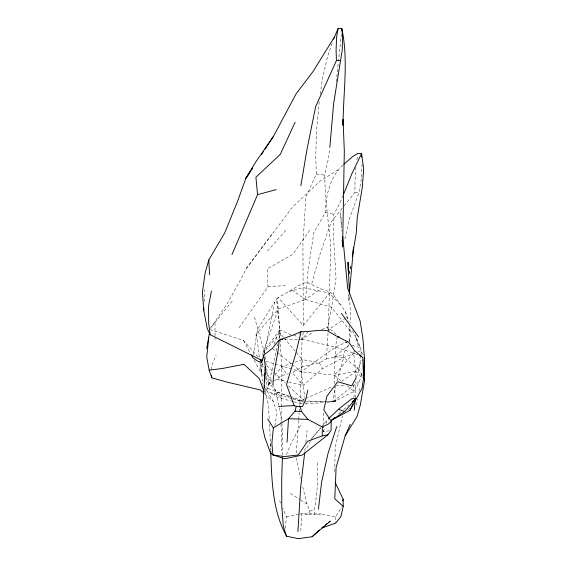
<?xml version="1.0" encoding="UTF-8"?>
<svg xmlns="http://www.w3.org/2000/svg" width="567" height="567" viewBox="0 0 567 567"><rect width="100%" height="100%" fill="white"/><g stroke="black" fill="none" stroke-linecap="round" stroke-linejoin="round"><path stroke-width="0.43" stroke-dasharray="2.83 2.13" d="M280.353 339.264L281.466 366.884L281.197 407.028M281.041 424.244L281.799 450.885M281.048 423.379L281.189 407.886M317.584 462.807L317.314 486.869L315.415 504.403L313.749 510.91L315.018 514.524L321.113 513.95L335.6 516.927L340.866 508.634L341.284 506.926M344.19 205.736L354.899 192.497L355.027 180.448L355.927 167.421M343.134 195.381L338.343 206.204L333.701 214.383L333.431 235.319L336.033 278.036L331.624 307.271L327.131 329.874M329.349 430.75L323.381 431.82L323.488 426.519M323.502 425.64L323.778 411.514M334.714 471.609L335.21 447.391L342.411 416.008M349.527 341.121L349.818 326.663M269.219 418.496L268.333 404.632L265.009 389.905L267.993 388.508L268.772 384.858L266.525 367.267M303.302 332.425L302.034 339.335L301.226 371.725L304.77 397.474M282.451 455.11L282.09 423.762M355.006 352.986L343.758 357.536L322.538 368.578L303.26 385.461L292.225 372.739L301.928 366.969L311.283 364.347L319.349 362.944L326.365 358.925L328.243 329.76L330.816 245.943L325.578 197.805L324.657 175.16L328.229 159.582L329.845 147.363M263.145 381.612L261.274 373.32L261.671 363.093M204.113 301.736L204.644 289.567M268.772 384.858L277.617 344.382M300.822 530.861L301.679 513.787L321.113 513.95M362.115 164.097L361.136 180.597L358.939 192.461L349.286 219.145L344.538 240.528M253.329 355.233L256.922 333.226L278.354 308.958L305.521 299.553L308.15 269.991L313.863 232.505L325.387 212.533C325.862 195.452 329.959 176.663 343.212 164.848M279.191 338.393L279.708 330.001L277.405 298.029L303.09 283.202L307.038 282.522L320.724 288.83L329.519 291.799L333.509 294.748L345.353 311.517L349.01 321.758M341.369 34.233L338.435 61.193M298.611 420.544L296.25 454.316M298.667 419.672L299.142 412.684M299.199 411.812L299.44 408.318M299.496 407.446L302.331 359.684L295.662 351.746M326.805 402.329L332.815 401.868L335.699 386.021M355.36 397.999L355.736 381.74M285.329 528.359L286.399 516.771L282.664 507.933M349.109 295.471L348.62 300.694L348.528 294.564M336.316 81.776L338.343 62.051M304.876 451.027L305.244 447.569M305.79 442.388L307.073 430.289M356.345 377.445L359.209 369.379L360.825 355.566M360.924 354.708L361.427 350.392L355.311 334.92M211.434 370.081L212.15 364.205L216.133 355.233M319.164 101.755L316.499 131.622L315.748 156.045L316.287 173.998L305.974 196.749L302.92 243.158L303.281 325.465L278.241 297.562M320.256 94.094L322.304 79.614L327.457 56.92L332.701 41.618M263.478 376.041L261.274 373.32L262.762 362.866M264.123 353.284L274.747 302.013L277.405 298.029M262.741 355.275L263.251 351.788L278.354 308.958M353.815 397.46L354.191 394.93L353.489 385.51L354.063 383.902M332.815 401.868L336.21 400.593L353.936 391.464C357.614 385.638 360.867 379.11 362.15 372.299M349.364 273.833L350.767 265.094M349.414 273.896L350.867 265.221M356.856 159.915L357.692 155.075M337.33 336.557L335.451 347.039L334.303 375.219L334.601 383.831M356.53 405.029L357.607 398.977M358.996 391.195L359.769 386.871M270.721 443.89L270.459 449.674M256.922 333.226L257.822 328.796L274.747 302.013M349.038 342.404L351.143 332.333L349.293 325.671M278.957 338.371L280.105 333.219L276.547 298.972M274.818 426.086L276.994 413.045L273.414 401.507L265.207 388.182M311.822 283.613L320.171 253.711L331.206 221.91L343.652 206.409M337.053 380.967L343.758 357.536L343.078 355.027L344.077 353.836L345.544 349.003L349.442 344.693M299.978 514.113L301.679 513.787L308.597 514.517L309.695 510.832L306.995 503.992L302.133 484.877M355.693 377.36L355.644 371.215L353.673 353.128L354.46 350.555M323.381 431.82L324.7 427.646M326.018 423.478L327.067 420.147L321.482 426.831M274.102 344.268L279.708 330.001L290.899 334.629M286.399 454.741L290.928 443.862L301.609 423.535M338.18 169.795L320.348 180.901L292.572 206.962L246.425 268.297L242.116 277.036L226.75 304.387L210.322 328.307L232.371 300.907M306.811 448.001L310.397 441.204M310.794 440.453L311.992 438.192L320.922 427.497M293.139 401.564L277.263 397.247L274.166 395.022L276.186 391.698L266.277 371.541M275.03 364.021L301.226 371.725L334.303 375.219L355.644 371.215L362.915 359.754M309.702 230.287L292.941 254.25L267.206 268.864L267.985 286.859L238.742 328.201M268.815 384.532L268.793 383.866L271.962 379.621M275.13 375.375L281.466 366.884L302.331 359.684L320.008 362.575M246.425 268.297L273.216 232.456M279.708 330.001L263.251 351.788L263.485 353.447M284.627 339.328L302.034 339.335L308.129 331.688M303.281 325.465L329.484 293.104L341.15 305.641M283.443 337.188L280.105 333.219L264.371 351.54L264.505 353.298M311.992 438.192L320.561 428.305M358.131 354.914L353.673 353.128L334.303 375.219L342.468 381.874M267.447 251.075L286.803 229.316M338.527 414.03L341.121 411.748M343.715 409.459L348.903 404.888M326.365 358.925L333.935 357.16L349.456 344.523M274.024 381.088L281.409 375.744L288.433 373.816M291.877 289.999L305.521 299.553L320.724 288.83M359.06 381.726L353.489 385.51L332.836 401.656L307.222 401.096M341.695 381.208L359.209 369.379L361.753 374.922M345.82 318.03L328.243 329.76L331.071 331.723M268.822 384.419L273.322 381.534M301.325 337.897L302.034 339.335L312.757 332.305M348.025 409.388L349.57 408.594M304.918 398.835L300.156 400.94L292.508 398.828M305.712 398.488L332.68 386.559M347.819 341.632L335.451 347.039L301.226 371.725L292.267 364.538M358.216 351.689L361.427 350.392L362.497 355.417M321.702 329.526L327.882 327.039L336.351 334.573M336.21 400.593L332.836 401.656L335.225 401.698L334.721 387.275M289.17 291.558L303.111 287.597L329.484 293.104M333.935 357.16L343.078 355.027M286.399 516.771L299.128 514.283M305.5 403.988L325.947 402.393M267.985 286.859L286.973 285.407M354.899 192.497L358.939 192.461M305.365 401.769L333.283 401.705M308.597 514.517L315.018 514.524M335.855 385.156L345.551 385.354M309.695 510.832L313.749 510.91M303.685 401.018L300.156 400.94L300.56 403.562L303.026 403.775M335.473 356.799L343.758 357.536L359.209 369.379M316.287 173.998L324.657 175.16M325.387 212.533L333.701 214.383M302.034 339.335L335.451 347.039L353.673 353.128M276.831 379.295L287.916 381.882M288.766 382.08L303.26 385.461M352.015 345.282L360.406 347.805L352.05 329.547M293.961 401.783L300.56 403.562M265.009 389.905L271.253 392.945L291.658 398.587M265.739 361.285L274.187 363.773M305.521 299.553L331.624 307.271L351.143 332.333M258.148 357.082L243.541 340.462L210.485 329.71M289.524 396.305L276.186 391.698L265.689 378.763M290.361 396.588L303.699 401.195M267.993 388.508L289.432 396.794M292.735 398.069L303.139 402.088M303.884 402.379L307.619 403.817M293.678 334.863L298.235 337.308M290.439 493.496L299.794 499.428M300.517 499.881L306.995 503.992M345.211 341.568L348.748 344.027M271.253 392.945L274.166 395.022M272.288 348.514L276.42 351.831M277.107 352.376L291.58 363.986M347.238 385.758L354.049 391.301M264.81 393.952L273.414 401.507M334.7 401.23L335.225 401.698M266.603 365.474L273.067 371.52M273.712 372.129L285.336 383.016M288.568 386.042L304.075 400.557M355.644 371.215L361.066 376.658M268.793 383.866L269.105 384.228M283.996 337.847L295.109 351.079M281.593 398.459L276.186 391.698L282.054 422.018M281.466 366.884L286.916 374.248M262.018 383.001L262.925 384.483M319.349 362.944L322.538 368.578M243.541 340.462L250.472 353.312M254.172 360.173L261.274 373.32L260.607 361.902M361.066 373.419L362.242 375.68M298.83 332.857L299.546 334.296M261.706 362.242L264.371 367.664M255.788 334.509L256.22 335.515M279.602 500.704L280.622 503.113M254.47 317.137L264.612 353.291M345.353 311.517L347.67 319.845M356.232 338.329L358.514 346.884M296.009 457.775L300.602 478.101M265.087 356.785L265.689 361.151M265.81 362.022L266.405 366.395M256.589 334.622L259.353 357.486M259.991 362.767L261.274 373.32M341.66 225.049L340.491 212.753L341.639 231.166M265.88 371.725L267.185 389.274M269.552 423.698L270.672 449.61M349.641 297.306L350.81 322.772M280.105 333.219L280.318 338.4M335.6 516.927L335.678 523.114M214.978 322.963L215.056 336.139M215.056 337.018L215.077 339.654"/><path stroke-width="0.85" d="M362.76 357.543L354.46 350.555L349.038 342.404L337.33 336.557L326.946 330.582C318.215 329.47 309.78 332.049 301.098 331.631L293.678 334.863L279.084 340.072L272.288 348.514L263.726 355.105L265.342 366.558L262.351 415.937L262.471 427.086L264.874 437.674L270.494 452.962L272.869 454.911L284.428 456.619L298.313 454.918L307.675 441.197L322.24 435.903L322.361 427.029L307.881 419.382L301.431 411.465L300.297 406.574L296.257 406.333L294.153 405.589L278.624 406.404M356.196 377.771L351.653 385.815L337.783 381.704L326.996 396.071L323.814 409.743L331.256 421.522L331.057 430.445L327.932 434.769L302.289 455.053L284.769 458.746L272.869 454.911L271.877 443.167L273.372 427.879L267.688 418.9M282.373 457.718L281.7 480.334L281.771 506.437L283.387 526.615L286.555 536.219L298.306 538.65L312.133 536.729L330.292 521.101L328.91 522.193M334.636 417.461L331.39 420.317L349.917 410.352L362.044 388.374L363.497 378.706L364.383 357.416L362.923 338.74L360.173 321.177L347.663 288.27L342.744 236.46M263.726 355.105L262.358 360.293L260.48 359.74L210.173 334.672L207.267 328.626L203.737 310.425L203.851 307.817M264.435 387.488L264.513 385.737M264.739 380.507L265.08 372.661M265.15 370.917L265.342 366.558M297.916 531.506L300.673 487.053L304.692 452.757M287.058 442.253L288.497 418.694L295.031 411.238L296.257 406.333M279.084 340.072C278.489 355.048 273.407 369.471 272.982 384.483M341.646 30.051L341.759 28.371L338.18 28.35L333.524 39.201M329.874 146.896L333.623 103.704L342.22 50.038L342.638 36.401L341.759 28.371C348.719 60.3 343.049 93.158 343.085 125.484L343.056 119.453L344.311 150.893L342.617 246.957L342.185 239.94M354.262 410.246L355.126 400.628M349.265 293.734L353.574 247.616L353.014 251.11M208.734 337.599L206.742 357.054L209.145 370.123L211.81 377.87L227.877 382.307L260.175 389.883L264.151 393.37M318.441 509.152L321.595 482.241L327.995 453.557L336.748 426.561M251.287 354.829L252.925 357.848L257.907 361.264L261.706 362.242L262.096 359.627M352.32 256.546L356.246 233.122L357.217 217.834L362.299 187.408L363.674 169.009L361.54 153.593L357.968 153.459L353.156 156.18L343.836 164.224M300.85 185.785L307.101 148.83L315.642 106.667L336.429 60.563L336.075 49.861L336.67 36.394L338.18 28.35M364.383 357.416L364.595 380.209L360.378 404.753L357.182 416.213L345.126 435.931L336.118 467.456L334.778 498.762L343.219 506.303L340.852 516.693L335.678 523.114L322.106 527.934M206.721 348.372L209.57 332.482M211.47 290.942L208.507 306.428L208.677 323.367L210.173 334.672M301.098 331.631L295.655 354.042L286.519 384.589L294.153 405.589M307.803 390.174L305.733 399.423L302.53 406.312L300.297 406.574M342.73 500.952L343.148 499.243L335.267 482.694M334.076 37.592L312.97 71.626L296.172 93.746L273.478 136.3L255.533 162.332L245.872 178.293L237.325 201.916L224.709 232.938L208.812 259.884L205.119 273.138L202.405 292.012L203.737 310.425M343.46 194.566L352.093 173.219L361.54 153.593L361.732 157.094M231.953 254.583L257.546 194.687L255.915 177.195L280.261 154.422L295.138 122.21M345.126 435.931L350.2 424.385M349.917 410.352L352.816 404.221M261.373 154.72L263.308 151.772M264.761 149.56L273.478 136.3M331.39 420.317L344.644 411.543L356.033 398.608L351.823 398.736L338.456 409.296L328.336 418.942M312.133 536.729L319.476 529.918M352.142 402.031L356.033 398.608M331.256 421.522L328.243 424.13L322.361 427.029M321.999 527.671L323.381 526.573M325.458 524.929L327.528 523.291M273.372 427.879L288.497 418.694L307.881 419.382M257.546 194.687L276.193 189.576M322.24 435.903L327.932 434.769M209.145 370.123L221.534 368.621L243.994 364.333L259.282 378.558L264.024 391.662M336.429 60.563L340.483 60.549M281.14 339.328L282.883 339.328M295.031 411.238L301.431 411.465M338.456 409.296L344.644 411.543M359.62 355.509L361.101 356.104M338.301 336.309L339.605 337.464M262.082 361.236L260.48 359.74L261.706 362.242M341.462 313.487L358.599 336.911M362.972 377.19L364.595 380.209M286.555 536.219C272.245 510.35 271.827 480.143 270.714 451.332M211.512 375.609L211.81 377.87M208.812 259.884L209.57 274.712M349.478 293.791L348.032 262.174L348.166 270.927M363.497 378.706L362.873 357.983M343.148 499.243L343.219 506.303M270.473 451.318L270.494 452.962M250.238 171.673L245.872 178.293L250.231 171.666M252.662 167.988L251.209 170.199L252.655 167.981"/></g></svg>
